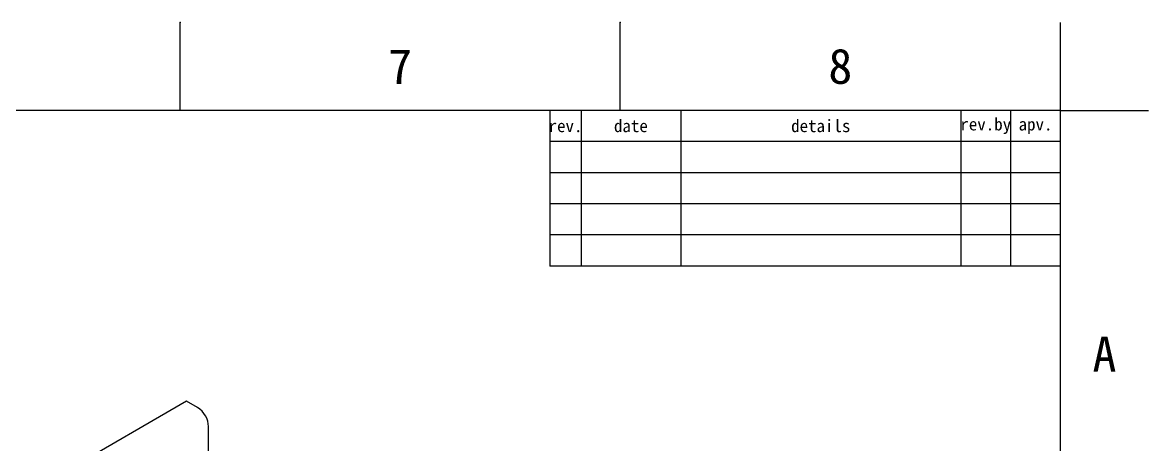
# Model space of a CAD drawing. Extents: x 3624 to 4218, y -1644 to -1224.
# Drawn here: x 4037.3 to 4218.2, y -1291.8 to -1224 of the extents above; entities that cross this region are included whole.
import ezdxf

# ---------------------------------------------------------------- set-up
doc = ezdxf.new("R2010")
doc.units = 0
doc.header["$LTSCALE"] = 23.1
doc.header["$MEASUREMENT"] = 0
doc.layers.get('0').update_dxf_attribs({"linetype": 'CONTINUOUS'})
doc.layers.add('FORM', color=7, linetype='CONTINUOUS')
doc.layers.add('TEXT', color=2, linetype='CONTINUOUS')

msp = doc.modelspace()

# ---------------------------------------------------------------- linework, layer by layer
for p, q in [((4062.622, -1238.12), (4062.622, -1223.978)), ((4133.329, -1238.12), (4133.329, -1223.978)), ((4204.036, -1238.12), (4204.036, -1223.978)), ((4204.036, -1238.12), (3638.379, -1238.12)), ((4204.036, -1629.837), (4204.036, -1238.12)), ((4204.036, -1238.12), (4218.177, -1238.12))]:
    msp.add_line(p, q)
at = {"color": 7, "linetype": 'Continuous', "lineweight": 25}
for p, q in [((4063.671, -1284.864), (4040.337, -1298.334)), ((4065.439, -1285.884), (4063.671, -1284.864)), ((4067.207, -1295.179), (4067.207, -1288.946))]:
    msp.add_line(p, q, dxfattribs=at)
msp.add_arc((4063.369, -1289.121), 3.842, 2.60548, 57.39452, dxfattribs=at)
for p in [(4062.622, -1223.978), (4133.329, -1223.978)]:
    msp.add_point(p)
at = {"layer": 'FORM'}
for p, q in [((4122.036, -1238.12), (4122.036, -1263.12)), ((4127.036, -1238.12), (4127.036, -1263.12)), ((4143.036, -1238.12), (4143.036, -1263.12)), ((4188.036, -1238.12), (4188.036, -1263.12)), ((4196.036, -1238.12), (4196.036, -1263.12)), ((4204.036, -1243.12), (4122.036, -1243.12)), ((4204.036, -1248.12), (4122.036, -1248.12)), ((4204.036, -1253.12), (4122.036, -1253.12)), ((4204.036, -1258.12), (4122.036, -1258.12)), ((4204.036, -1263.12), (4122.036, -1263.12))]:
    msp.add_line(p, q, dxfattribs=at)

# ---------------------------------------------------------------- texts
at = {"char_height": 5.657, "attachment_point": 5}
for s, width, insert in [('7', 50, (4097.975, -1231.049)), ('8', 50, (4168.682, -1231.049)), ('A', 10, (4211.107, -1277.291))]:
    msp.add_mtext_dynamic_manual_height_columns(s, width=width, gutter_width=12.5, heights=[0], dxfattribs=dict(at, insert=insert))
at = {"layer": 'TEXT', "char_height": 2, "attachment_point": 5}
for s, width, insert in [('rev.', 5, (4124.536, -1240.62)), ('date', 16, (4135.036, -1240.62)), ('details', 45, (4165.536, -1240.62)), ('rev.by', 8, (4192.036, -1240.62)), ('apv.', 8, (4200.036, -1240.62))]:
    msp.add_mtext_dynamic_manual_height_columns(s, width=width, gutter_width=12.5, heights=[0], dxfattribs=dict(at, insert=insert))

doc.saveas('drawing.dxf')
